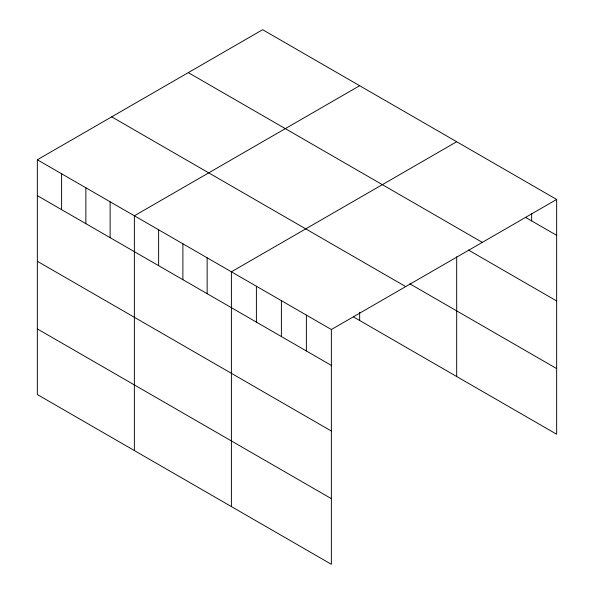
<?xml version="1.0" encoding="UTF-8"?>
<svg xmlns="http://www.w3.org/2000/svg" width="594" height="594" viewBox="0 0 594 594"><rect width="100%" height="100%" fill="white"/><g stroke="black" fill="none" stroke-linecap="round" stroke-linejoin="round"><path stroke-width="0.89" d="M37.348 159.771L331.363 329.522L331.363 564.3L37.348 394.55L37.348 159.771L262.637 29.7L556.652 199.45L556.652 434.229L353.4 316.884M359.66 85.714L134.37 215.785L134.37 450.571M456.689 141.736L231.4 271.8L231.4 506.585M331.363 329.522L556.652 199.45M525.415 217.3L556.652 235.335M188.291 72.624L482.306 242.374M468.399 250.022L556.652 300.972M409.741 283.776L556.652 368.592M111.694 116.847L405.709 286.598M37.348 195.656L331.363 365.407M37.348 261.286L331.363 431.036M37.348 328.913L331.363 498.663M531.66 213.543L531.66 220.909M456.689 256.779L456.689 376.514M359.66 312.296L359.66 320.5M306.37 315.087L306.37 350.972M281.385 300.661L281.385 336.546M256.393 286.234L256.393 322.119M207.143 257.796L207.143 293.681M182.885 243.792L182.885 279.677M158.628 229.789L158.628 265.674M110.12 201.782L110.12 237.667M85.863 187.778L85.863 223.663M61.605 173.775L61.605 209.66"/></g></svg>
